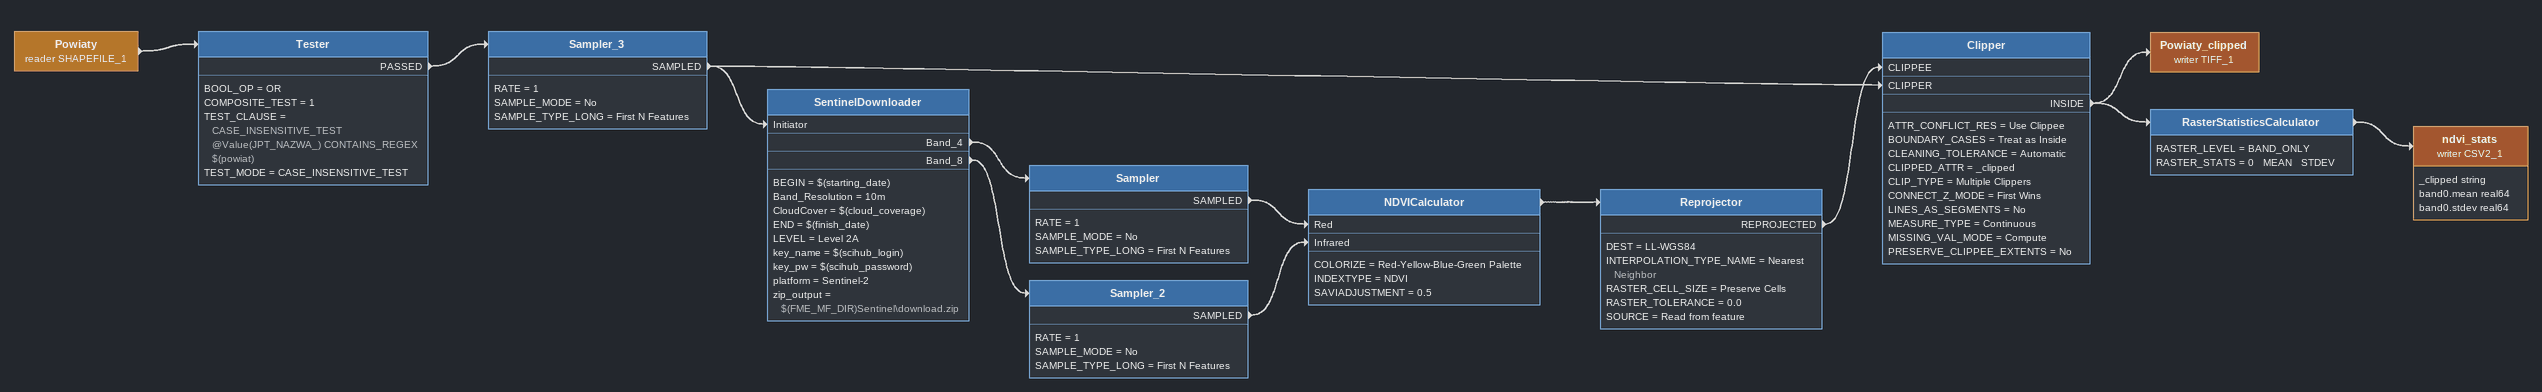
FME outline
Powiaty (reader SHAPEFILE_1)
    -> Tester
Tester
    BOOL_OP = OR
    COMPOSITE_TEST = 1
    TEST_CLAUSE = CASE_INSENSITIVE_TEST @Value(JPT_NAZWA_) CONTAINS_REGEX $(powiat)
    TEST_MODE = CASE_INSENSITIVE_TEST
    PASSED -> Sampler_3
Sampler_3
    RATE = 1
    SAMPLE_MODE = No
    SAMPLE_TYPE_LONG = First N Features
    SAMPLED -> Clipper [CLIPPER]
    SAMPLED -> SentinelDownloader [Initiator]
SentinelDownloader
    BEGIN = $(starting_date)
    Band_Resolution = 10m
    CloudCover = $(cloud_coverage)
    END = $(finish_date)
    LEVEL = Level 2A
    key_name = $(scihub_login)
    key_pw = $(scihub_password)
    platform = Sentinel-2
    zip_output = $(FME_MF_DIR)Sentinel\download.zip
    Band_4 -> Sampler
    Band_8 -> Sampler_2
Sampler
    RATE = 1
    SAMPLE_MODE = No
    SAMPLE_TYPE_LONG = First N Features
    SAMPLED -> NDVICalculator [Red]
Sampler_2
    RATE = 1
    SAMPLE_MODE = No
    SAMPLE_TYPE_LONG = First N Features
    SAMPLED -> NDVICalculator [Infrared]
NDVICalculator
    COLORIZE = Red-Yellow-Blue-Green Palette
    INDEXTYPE = NDVI
    SAVIADJUSTMENT = 0.5
    -> Reprojector
Reprojector
    DEST = LL-WGS84
    INTERPOLATION_TYPE_NAME = Nearest Neighbor
    RASTER_CELL_SIZE = Preserve Cells
    RASTER_TOLERANCE = 0.0
    SOURCE = Read from feature
    REPROJECTED -> Clipper [CLIPPEE]
Clipper
    ATTR_CONFLICT_RES = Use Clippee
    BOUNDARY_CASES = Treat as Inside
    CLEANING_TOLERANCE = Automatic
    CLIPPED_ATTR = _clipped
    CLIP_TYPE = Multiple Clippers
    CONNECT_Z_MODE = First Wins
    LINES_AS_SEGMENTS = No
    MEASURE_TYPE = Continuous
    MISSING_VAL_MODE = Compute
    PRESERVE_CLIPPEE_EXTENTS = No
    INSIDE -> Powiaty_clipped (writer TIFF_1)
    INSIDE -> RasterStatisticsCalculator
Powiaty_clipped (writer TIFF_1)
RasterStatisticsCalculator
    RASTER_LEVEL = BAND_ONLY
    RASTER_STATS = 0   MEAN   STDEV
    -> ndvi_stats (writer CSV2_1)
ndvi_stats (writer CSV2_1)
    attributes: _clipped string, band0.mean real64, band0.stdev real64
